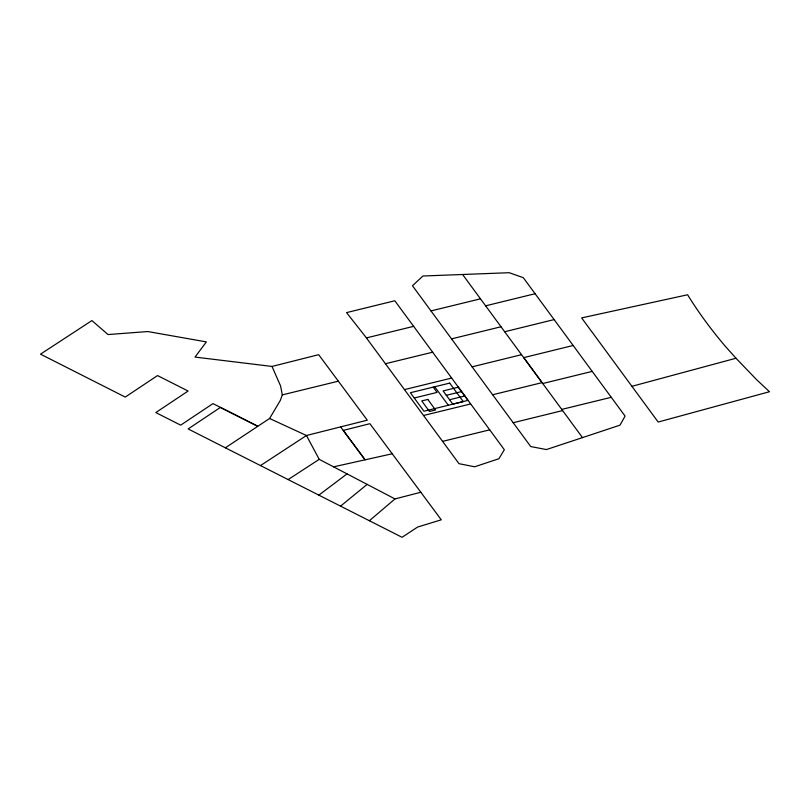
<?xml version="1.0" encoding="UTF-8"?>
<svg xmlns="http://www.w3.org/2000/svg" width="810" height="810" viewBox="0 0 810 810"><rect width="100%" height="100%" fill="white"/><g stroke="black" fill="none" stroke-linecap="round" stroke-linejoin="round"><path stroke-width="1.21" d="M272.018 366.444L280.554 385.894L282.305 394.895L280.3 400.454L269.588 418.486L225.362 447.808L188.143 428.935L220.431 407.41L257.671 426.232L212.969 403.613L180.67 425.159L155.814 412.563L188.102 391.038L157.525 375.567L125.266 397.082L40.5 354.162L91.905 320.578L108.034 334.56L147.754 331.543L206.358 341.901L195.018 357.078L272.018 366.444L318.684 354.679L367.284 420.177L306.453 435.507L260.496 465.578L225.362 447.808M369.36 520.739L394.986 498.93L420.835 492.257L441.268 519.817L417.636 527.037L402.064 537.293L260.496 465.578M340.565 506.139L367.143 484.39M318.846 495.133L347.034 473.89M288.127 479.591L319.221 459.341L394.986 498.93M582.491 437.613L546.416 449.56L530.732 446.553L412.472 285.738L422.921 276.007L509.247 272.707L523.321 277.698L625.077 416.097L619.984 425.169L582.491 437.613L462.591 274.479M631.932 386.309L735.996 358.243L756.641 379.718L769.5 391.726L658.176 422.04L581.641 317.905L687.589 294.769A844.982 487.843 0 0 0 725.385 346.366L735.996 358.243M504.691 331.746L554.131 319.585M472.098 366.839L521.549 354.679M430.981 310.918L480.492 298.829M485.635 305.826L535.106 293.726M366.414 337.912L413.637 326.339L504.336 449.722L498.919 458.733L474.65 466.783L459.007 463.684L365.806 337.082L346.548 312.619L394.794 300.773L413.637 326.339M451.555 338.863L501.015 326.764M385.418 363.731L432.641 352.208M282.305 394.895L338.337 381.176M573.156 345.475L523.746 357.625L542.092 382.634L492.652 394.764M404.474 389.61L451.626 378.067M414.244 397.993L437.076 392.404L433.198 387.139M446.34 395.32L461.558 391.594M449.57 399.715L464.788 395.989M542.751 383.525L592.161 371.405M423.498 415.49L470.65 403.957M561.775 409.404L611.266 397.305M513.196 422.719L562.596 410.579M442.604 441.369L489.726 429.837M420.835 492.257L392.222 453.772L333.568 466.843M269.588 418.486L306.453 435.507L319.221 459.341M340.635 426.9L365.087 459.827L343.248 430.404L369.897 423.691L392.222 453.772M434.727 386.765L448.315 405.273M449.692 383.1L410.376 392.728L423.964 411.237L463.29 401.608L449.692 383.1M458.339 387.21L443.11 390.926L452.79 404.109L468.008 400.383L458.339 387.21M427.822 399.441L421.737 400.93L429.472 411.48L435.557 409.981L427.822 399.441"/></g></svg>
